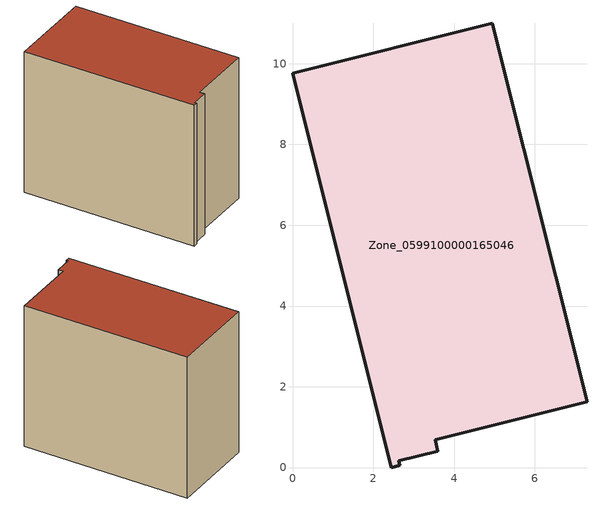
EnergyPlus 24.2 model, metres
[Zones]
Zone_0599100000165046
 floor ground (C_G): 0,9.76 4.94,11 7.29,1.64 3.53,0.69 3.6,0.41 2.63,0.17 2.66,0.05 2.44,0 z0
 wall outside (C_F): 2.44,0 2.66,0.05 2.63,0.17 3.6,0.41 3.53,0.69 7.29,1.64 4.94,11 0,9.76 2.44,0 z0:8.4
 roof outside (C_R): 4.94,11 0,9.76 2.44,0 2.66,0.05 2.63,0.17 3.6,0.41 3.53,0.69 7.29,1.64 z8.4
[BUILDING]
Pand.0599100000165046: North Axis=0; Terrain=City; Loads Convergence Tolerance Value=0.04; Temperature Convergence Tolerance Value=0.4; Solar Distribution=FullExterior; Maximum Number of Warmup Days=25; Minimum Number of Warmup Days=1
[Site:Location]
Rotterdam.The.Hague.AP_ZH_NLD Design_Conditions: Latitude=51.96; Longitude=4.45; Time Zone=1; Elevation=-4.5
[SITE:GROUNDTEMPERATURE:BUILDINGSURFACE]
18, 18, 18, 18, 18, 18, 18, 18, 18, 18, 18, 18
[MATERIAL] Thermal Absorptance=0.9; Solar Absorptance=0.7; Visible Absorptance=0.7
Name | Roughness | Thickness | Conductivity | Density | Specific Heat
G.TI.1975-1991 | MediumSmooth | 0.15 | 0.288461 | 540 | 1210
F.TI.1975-1991 | Rough | 0.3 | 0.230769 | 1920 | 840
R.TI.1975-1991 | MediumRough | 0.2 | 0.153846 | 1500 | 1000
[CONSTRUCTION]
C_G: G.TI.1975-1991
C_F: F.TI.1975-1991
C_R: R.TI.1975-1991
[ZONE]
Zone_0599100000165046: Type=1; Multiplier=1; Ceiling Height=Autocalculate; Volume=Autocalculate; Floor Area=autocalculate; Part of Total Floor Area=Yes
[ZONEINFILTRATION:DESIGNFLOWRATE]
Infil_Zone_0599100000165046: Zone or ZoneList or Space or SpaceList=Zone_0599100000165046; Schedule=AlwaysOn; Design Flow Rate Calculation Method=Flow/Area; Flow Rate per Floor Area=0.003; Constant Term Coefficient=1; Temperature Term Coefficient=0; Velocity Term Coefficient=0; Velocity Squared Term Coefficient=0
[HVACTEMPLATE:ZONE:IDEALLOADSAIRSYSTEM]
Zone_0599100000165046: Maximum Heating Supply Air Temperature=50; Minimum Cooling Supply Air Temperature=13; Maximum Heating Supply Air Humidity Ratio=0.0156; Minimum Cooling Supply Air Humidity Ratio=0.0077; Heating Limit=NoLimit; Cooling Limit=NoLimit; Dehumidification Control Type=ConstantSensibleHeatRatio; Cooling Sensible Heat Ratio=0.7; Dehumidification Setpoint=60; Humidification Control Type=None; Humidification Setpoint=30; Outdoor Air Method=None; Outdoor Air Flow Rate per Person=0.00944; Outdoor Air Flow Rate per Zone Floor Area=0; Outdoor Air Flow Rate per Zone=0; Demand Controlled Ventilation Type=None; Outdoor Air Economizer Type=NoEconomizer; Heat Recovery Type=None; Sensible Heat Recovery Effectiveness=0.7; Latent Heat Recovery Effectiveness=0.65
[ZONECONTROL:THERMOSTAT]
ThermostatControl_Zone_0599100000165046: Zone or ZoneList=Zone_0599100000165046; Control Type Schedule=DualSetpointControlType; Control 1=Thermostat_Zone_0599100000165046; Temperature Difference Between Cutout And Setpoint=0
[THERMOSTATSETPOINT:DUALSETPOINT]
Thermostat_Zone_0599100000165046: Heating Setpoint Temperature Schedule=HeatingSetpoint_Zone_0599100000165046; Cooling Setpoint Temperature Schedule=CoolingSetpoint_Zone_0599100000165046
[SCHEDULE:COMPACT]
HeatingSetpoint_Zone_0599100000165046: Through: 12/31, For: AllDays, Until: 24:00, 21
CoolingSetpoint_Zone_0599100000165046: Through: 12/31, For: AllDays, Until: 24:00, 24
DualSetpointControlType: Through: 12/31, For: AllDays, Until: 24:00, 4
AlwaysOn: Through: 12/31, For: AllDays, Until: 24:00, 1
